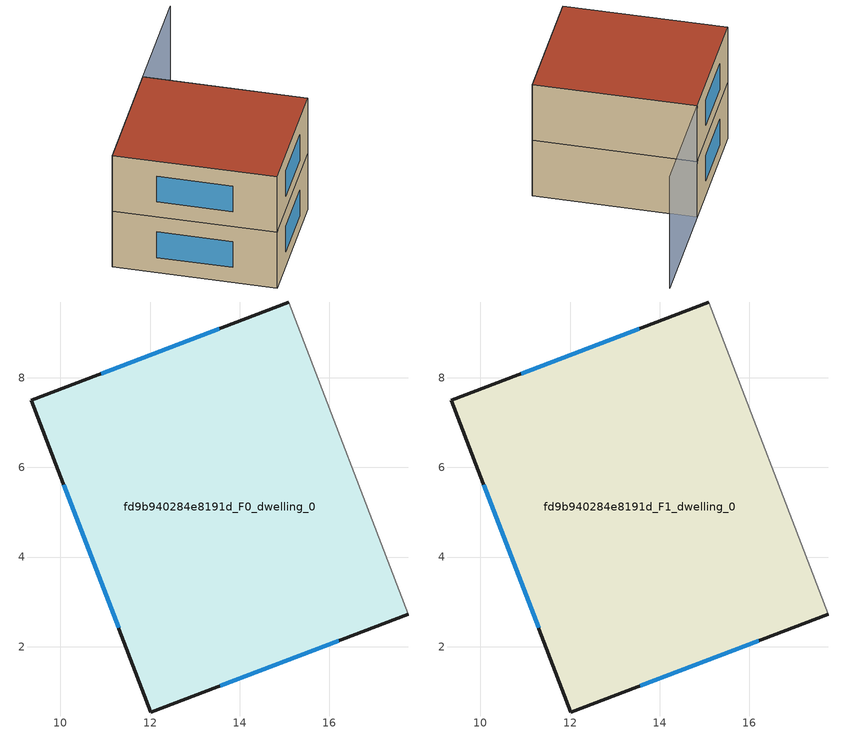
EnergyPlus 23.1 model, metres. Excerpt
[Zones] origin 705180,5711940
fd9b940284e8191d_F0_dwelling_0
 floor ground (EU_floor_Construction): 15.09,9.69 17.75,2.72 12.02,0.54 9.35,7.5 z0
 wall outside (EU_wall_Construction): 15.09,9.69 9.35,7.5 12.02,0.54 17.75,2.72 z0:3
 wall adiabatic (EU_wall_Construction): 17.75,2.72 15.09,9.69 z0:3
 window (EU_Window_Construction): 13.54,9.1 10.91,8.09 / 13.57,1.13 16.2,2.13 / 10.08,5.62 11.3,2.42 z0.81:2.19
fd9b940284e8191d_F1_dwelling_0
 floor to fd9b940284e8191d_F0_dwelling_0 (EU_floor_Construction): 15.09,9.69 17.75,2.72 12.02,0.54 9.35,7.5 z3
 wall outside (EU_wall_Construction): 15.09,9.69 9.35,7.5 12.02,0.54 17.75,2.72 z3:6
 wall adiabatic (EU_wall_Construction): 17.75,2.72 15.09,9.69 z3:6
 window (EU_Window_Construction): 13.54,9.1 10.91,8.09 / 13.57,1.13 16.2,2.13 / 10.08,5.62 11.3,2.42 z3.81:5.19
 roof outside (EU_roof_Construction): 17.75,2.72 15.09,9.69 9.35,7.5 12.02,0.54 z6
shading: 17.75,2.72 15.1,9.69 / 15.1,9.69 20.26,11.66 z0:6
[Building]
EU S2 Campaign: North Axis=0; Terrain=City; Solar Distribution=FullExterior
[Site:Location]
London: Latitude=51.5; Longitude=-0.5; Time Zone=0; Elevation=25
[SizingPeriod:WeatherFileDays]
AnnualSizingPeriod: Begin Month=1; Begin Day of Month=1; End Month=12; End Day of Month=31; Day of Week for Start Day=Monday; Use Weather File Daylight Saving Period=No; Use Weather File Rain and Snow Indicators=No
[MATERIAL]
EU_InternalMass_Material: Roughness=MediumRough; Thickness=0.1; Conductivity=1; Density=1800; Specific Heat=900; Thermal Absorptance=0.9; Solar Absorptance=0.7; Visible Absorptance=0.7
[MATERIAL:NOMASS] Roughness=MediumRough; Thermal Absorptance=0.9; Solar Absorptance=0.7; Visible Absorptance=0.7
Name | Thermal Resistance
EU_wall_NoMass | 0.727863
EU_roof_NoMass | 0.773354
EU_floor_NoMass | 1.79329
[WINDOWMATERIAL:SIMPLEGLAZINGSYSTEM]
EU_Window_SimpleGlazing: UFactor=2.58614; Solar Heat Gain Coefficient=0.76; Visible Transmittance=0.76
[CONSTRUCTION]
EU_wall_Construction: EU_wall_NoMass
EU_roof_Construction: EU_roof_NoMass
EU_floor_Construction: EU_floor_NoMass
EU_Window_Construction: EU_Window_SimpleGlazing
EU_InternalMass_Construction: EU_InternalMass_Material
[ZONE] Type=1; Multiplier=1; Ceiling Height=autocalculate; Volume=137.218; Floor Area=autocalculate; Part of Total Floor Area=Yes
fd9b940284e8191d_F0_dwelling_0; fd9b940284e8191d_F1_dwelling_0
[INTERNALMASS] Construction=EU_InternalMass_Construction; Surface Area=45.7392
Name | Zone or ZoneList
fd9b940284e8191d_F0_dwelling_0_EU_InternalMass | fd9b940284e8191d_F0_dwelling_0
fd9b940284e8191d_F1_dwelling_0_EU_InternalMass | fd9b940284e8191d_F1_dwelling_0
[OTHEREQUIPMENT] Fuel Type=Electricity; Design Level Calculation Method=Watts/Area; Power per Zone Floor Area=1; Fraction Latent=0; Fraction Radiant=0; Fraction Lost=0; Carbon Dioxide Generation Rate=0; EndUse Subcategory=EU_Step8_InternalGains
Name | Zone or ZoneList or Space or SpaceList | Schedule
EU_Step8_InternalGain_fd9b940284e8191d_F0_dwelling_0_f000 | fd9b940284e8191d_F0_dwelling_0 | EU_Step8_GainSchedule_fd9b940284e8191d_F0_dwelling_0_f000
EU_Step8_InternalGain_fd9b940284e8191d_F1_dwelling_0_f000 | fd9b940284e8191d_F1_dwelling_0 | EU_Step8_GainSchedule_fd9b940284e8191d_F1_dwelling_0_f000
[ZONEVENTILATION:DESIGNFLOWRATE] Schedule=EU_AlwaysOn; Design Flow Rate Calculation Method=AirChanges/Hour; Air Changes per Hour=0.484901; Ventilation Type=Natural; Fan Pressure Rise=0; Fan Total Efficiency=1; Constant Term Coefficient=1; Temperature Term Coefficient=0; Velocity Term Coefficient=0; Velocity Squared Term Coefficient=0; Minimum Indoor Temperature=-100; Maximum Indoor Temperature=100; Delta Temperature=-100; Minimum Outdoor Temperature=-100; Maximum Outdoor Temperature=100; Maximum Wind Speed=40
Name | Zone or ZoneList or Space or SpaceList
EU_ConstantAir_fd9b940284e8191d_F0_dwelling_0 | fd9b940284e8191d_F0_dwelling_0
EU_ConstantAir_fd9b940284e8191d_F1_dwelling_0 | fd9b940284e8191d_F1_dwelling_0
[HVACTEMPLATE:THERMOSTAT] Constant Heating Setpoint=20; Constant Cooling Setpoint=50
EU_HeatOnly_fd9b940284e8191d_F0_dwelling_0; EU_HeatOnly_fd9b940284e8191d_F1_dwelling_0
[HVACTEMPLATE:ZONE:IDEALLOADSAIRSYSTEM] System Availability Schedule=EU_AlwaysOn; Maximum Heating Supply Air Temperature=50; Minimum Cooling Supply Air Temperature=13; Maximum Heating Supply Air Humidity Ratio=0.0156; Minimum Cooling Supply Air Humidity Ratio=0.0077; Heating Limit=NoLimit; Cooling Limit=NoLimit; Heating Availability Schedule=EU_AlwaysOn; Cooling Availability Schedule=EU_CoolingOff; Dehumidification Control Type=ConstantSensibleHeatRatio; Cooling Sensible Heat Ratio=0.7; Dehumidification Setpoint=60; Humidification Control Type=None; Humidification Setpoint=30; Outdoor Air Method=None; Outdoor Air Flow Rate per Person=0.00944; Outdoor Air Flow Rate per Zone Floor Area=0; Outdoor Air Flow Rate per Zone=0; Demand Controlled Ventilation Type=None; Outdoor Air Economizer Type=NoEconomizer; Heat Recovery Type=None; Sensible Heat Recovery Effectiveness=0.7; Latent Heat Recovery Effectiveness=0.65
Name | Template Thermostat
fd9b940284e8191d_F0_dwelling_0 | EU_HeatOnly_fd9b940284e8191d_F0_dwelling_0
fd9b940284e8191d_F1_dwelling_0 | EU_HeatOnly_fd9b940284e8191d_F1_dwelling_0
[SIZING:ZONE] Zone Cooling Design Supply Air Temperature Input Method=SupplyAirTemperature; Zone Cooling Design Supply Air Temperature=13; Zone Heating Design Supply Air Temperature Input Method=SupplyAirTemperature; Zone Heating Design Supply Air Temperature=50; Zone Cooling Design Supply Air Humidity Ratio=0.008; Zone Heating Design Supply Air Humidity Ratio=0.008; Cooling Design Air Flow Method=DesignDay; Cooling Design Air Flow Rate=0; Cooling Minimum Air Flow per Zone Floor Area=0.000762; Cooling Minimum Air Flow=0; Cooling Minimum Air Flow Fraction=0.2; Heating Design Air Flow Method=DesignDay; Heating Design Air Flow Rate=0; Heating Maximum Air Flow per Zone Floor Area=0.002032; Heating Maximum Air Flow=0.141576; Heating Maximum Air Flow Fraction=0.3; Account for Dedicated Outdoor Air System=No; Dedicated Outdoor Air System Control Strategy=NeutralSupplyAir; Dedicated Outdoor Air Low Setpoint Temperature for Design=autosize; Dedicated Outdoor Air High Setpoint Temperature for Design=autosize; Zone Load Sizing Method=Sensible Load Only No Latent Load; Zone Latent Cooling Design Supply Air Humidity Ratio Input Method=HumidityRatioDifference; Zone Cooling Design Supply Air Humidity Ratio Difference=0.005; Zone Latent Heating Design Supply Air Humidity Ratio Input Method=HumidityRatioDifference; Zone Humidification Design Supply Air Humidity Ratio Difference=0.005
fd9b940284e8191d_F0_dwelling_0; fd9b940284e8191d_F1_dwelling_0
[SCHEDULE:CONSTANT]
Name | Hourly Value
EU_AlwaysOn | 1
EU_CoolingOff | 0
[SCHEDULE:FILE] Column Number=1; Rows to Skip at Top=0; Number of Hours of Data=8760; Column Separator=Comma; Interpolate to Timestep=No; Minutes per Item=60; Adjust Schedule for Daylight Savings=Yes
Name | File
EU_Step8_GainSchedule_fd9b940284e8191d_F0_dwelling_0_f000 | ../../schedules/fd9b940284e8191d/fd9b940284e8191d_F0_dwelling_0_f000_gain.csv
EU_Step8_GainSchedule_fd9b940284e8191d_F1_dwelling_0_f000 | ../../schedules/fd9b940284e8191d/fd9b940284e8191d_F1_dwelling_0_f000_gain.csv
